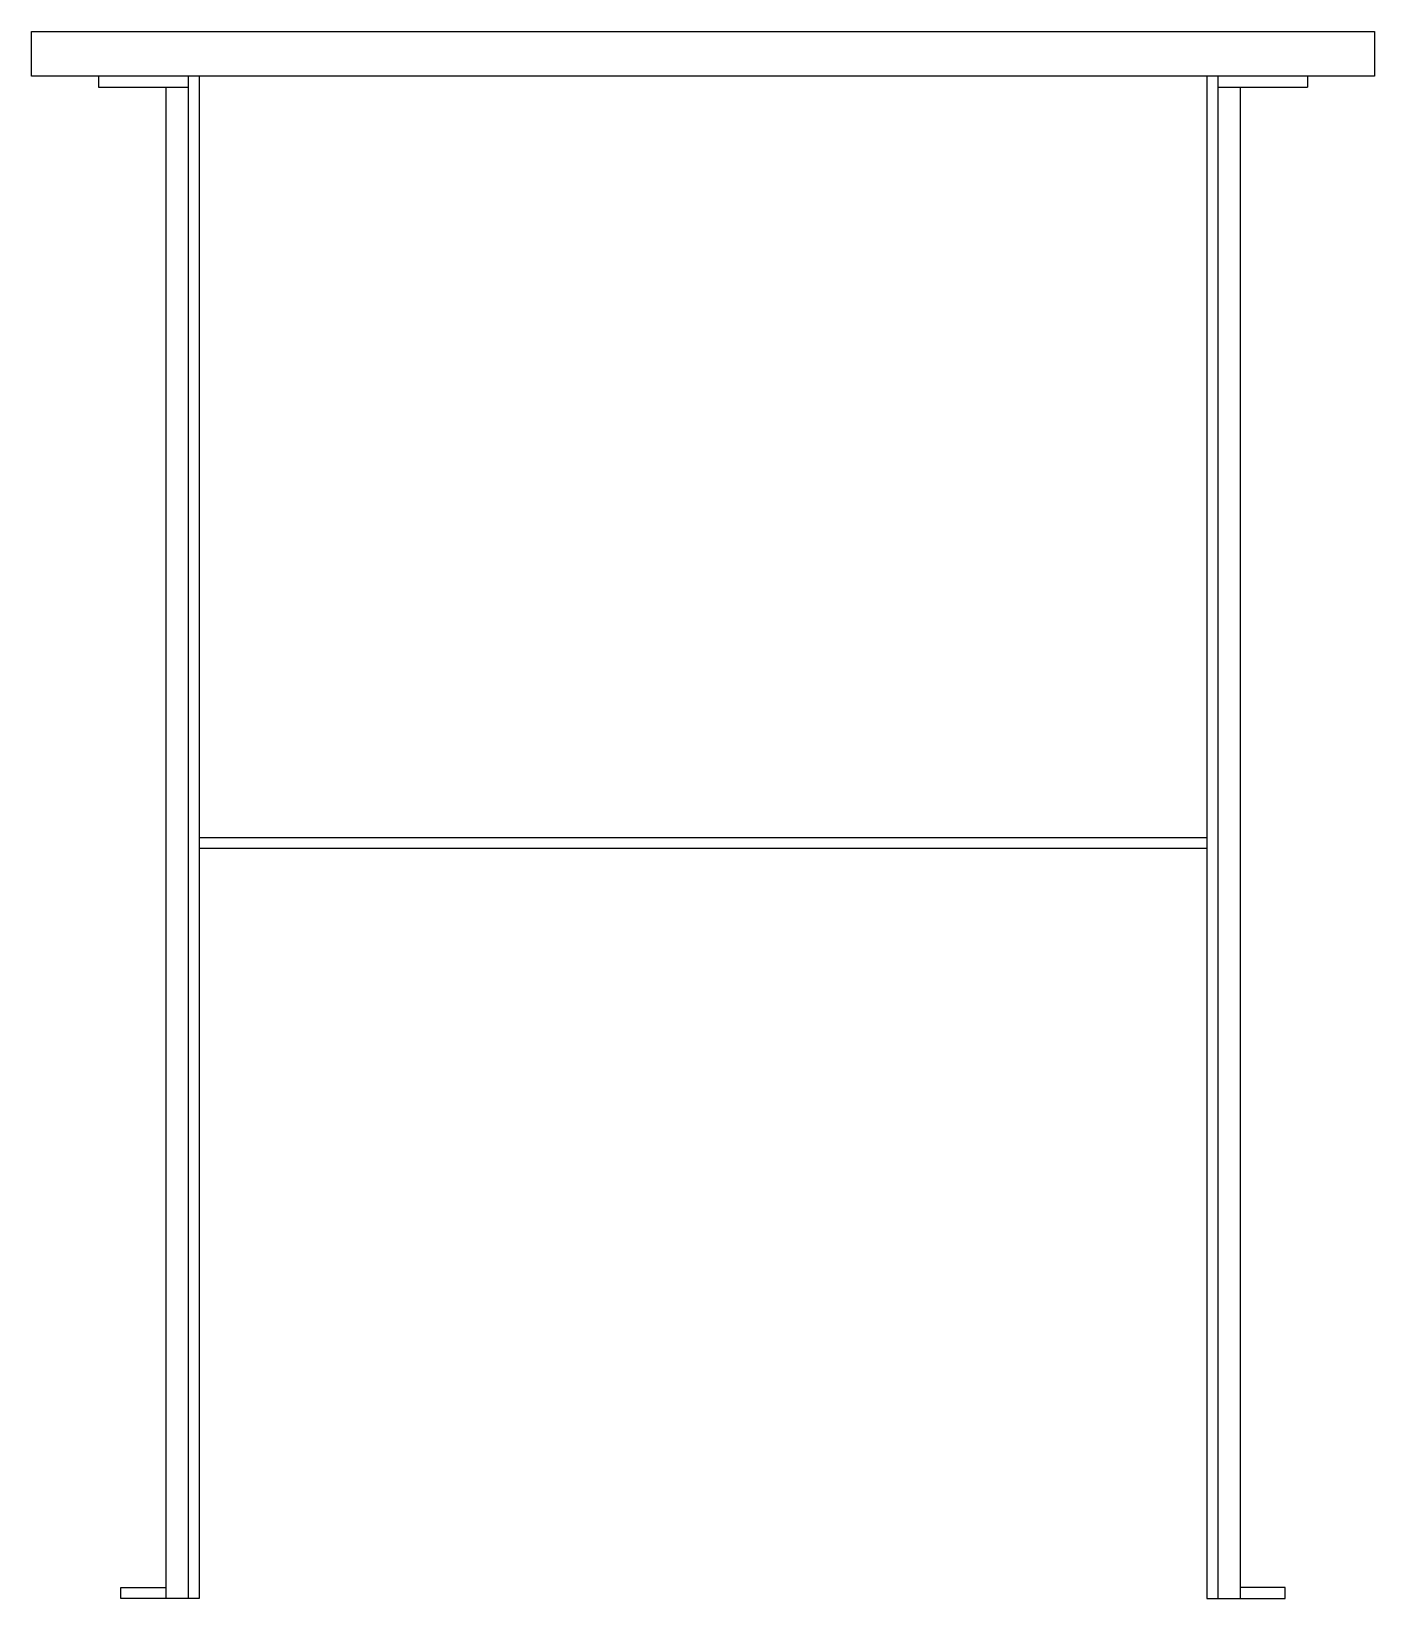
# Model space of a CAD drawing. Extents: x -4 to 56, y 0 to 70.
import ezdxf

# ---------------------------------------------------------------- set-up
doc = ezdxf.new("R2010")
doc.units = 0
doc.header["$MEASUREMENT"] = 0
doc.layers.get('0').update_dxf_attribs({"linetype": 'CONTINUOUS'})

msp = doc.modelspace()

# ---------------------------------------------------------------- linework, layer by layer
at = {"color": 0, "linetype": 'ByBlock'}
for p, q in [((-4, 68), (-4, 70)), ((-4, 70), (56, 70)), ((56, 70), (56, 68)), ((56, 68), (-4, 68)), ((-1, 68), (-1, 67.5)), ((3, 68), (3, 0)), ((3, 68), (3, 67.5)), ((3.5, 68), (3.5, 0)), ((48.5, 68), (48.5, 0)), ((49, 68), (49, 0)), ((49, 68), (49, 67.5)), ((53, 68), (53, 67.5)), ((-1, 67.5), (3, 67.5)), ((2, 67.5), (2, 0)), ((49, 67.5), (53, 67.5)), ((50, 67.5), (50, 0)), ((3.5, 34), (48.5, 34)), ((48.5, 33.5), (3.5, 33.5)), ((0, 0.5), (2, 0.5)), ((0, 0), (0, 0.5)), ((3.5, 0), (0, 0)), ((48.5, 0), (52, 0)), ((52, 0.5), (50, 0.5)), ((52, 0), (52, 0.5))]:
    msp.add_line(p, q, dxfattribs=at)

doc.saveas('drawing.dxf')
